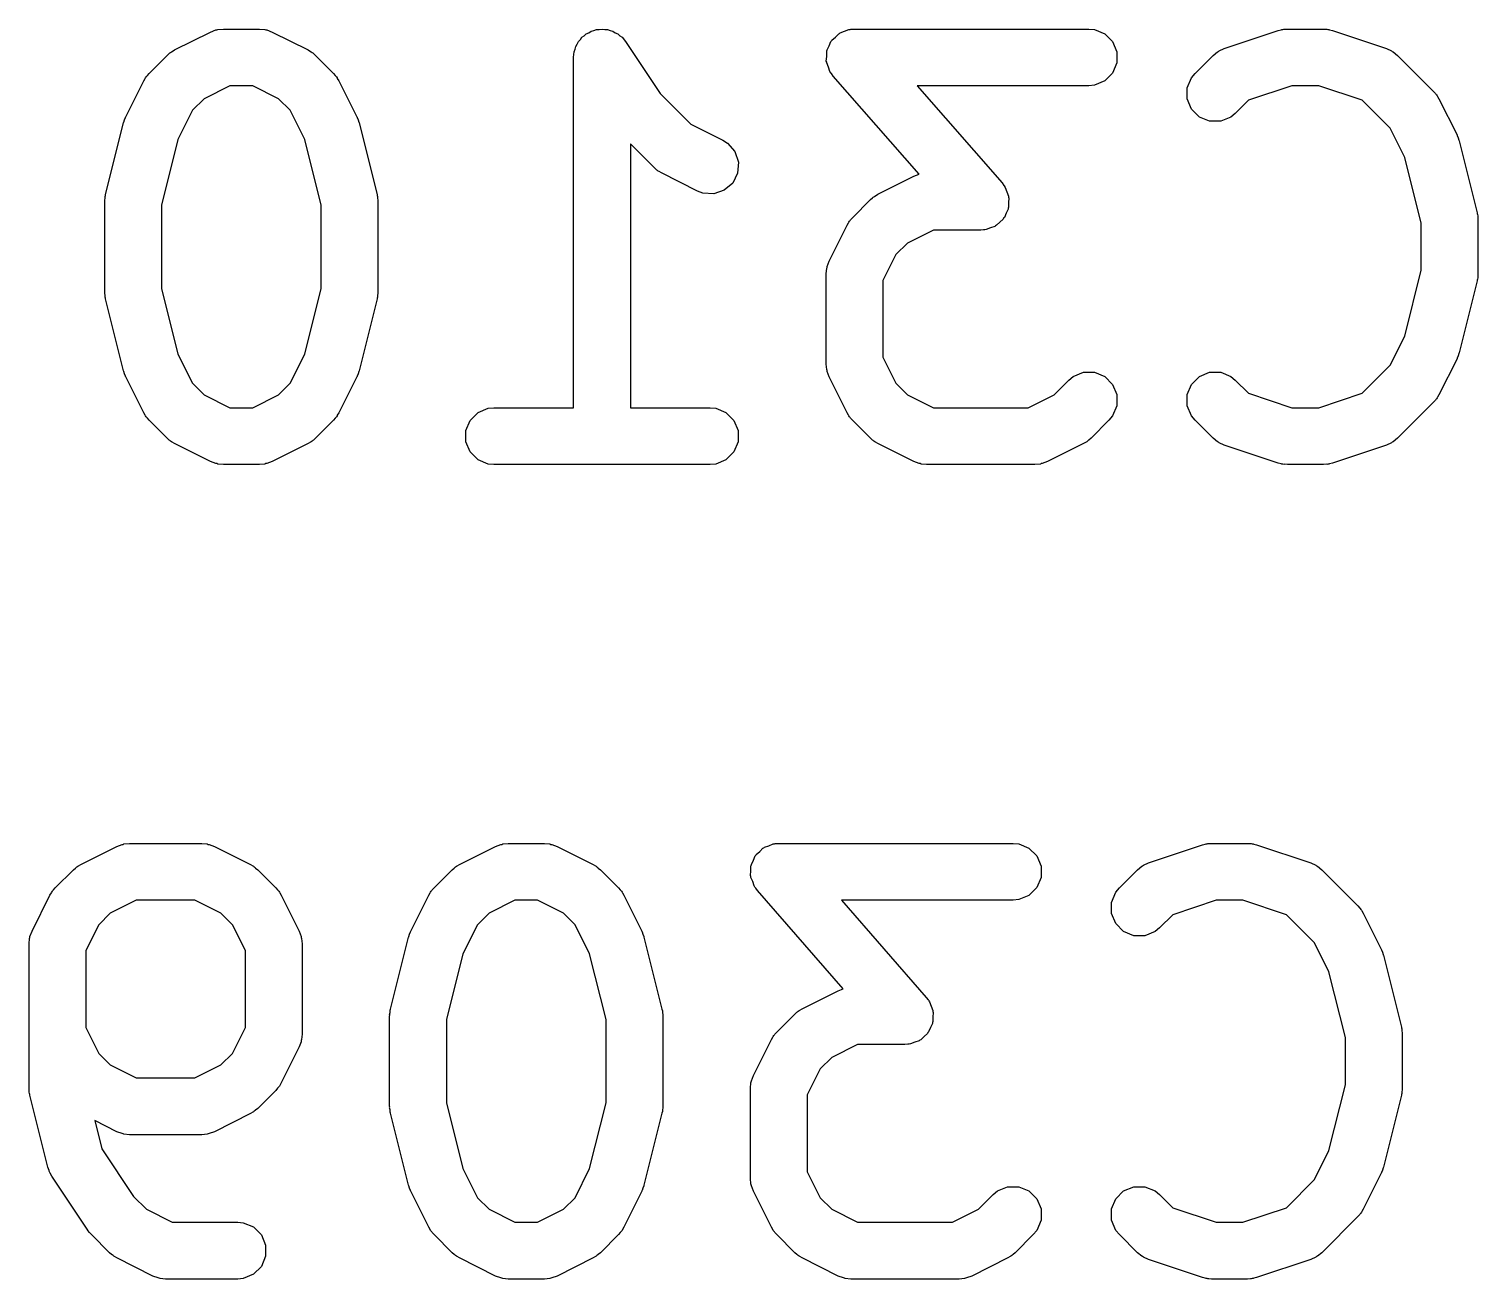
# Model space of a CAD drawing. Header units: inches. Extents: x 0.3 to 2.85, y 0.29 to 1.7.
# Drawn here: x 2.2038 to 2.3545, y 0.8091 to 0.939 of the extents above; entities that cross this region are included whole.
import ezdxf

# ---------------------------------------------------------------- set-up
doc = ezdxf.new("R2010")
doc.units = ezdxf.units.IN
doc.header["$MEASUREMENT"] = 0
doc.layers.add('BLACK', color=250, linetype='CONTINUOUS')

msp = doc.modelspace()

# ---------------------------------------------------------------- linework, layer by layer
at = {"layer": 'BLACK', "linetype": 'CONTINUOUS'}
for p, q in [((2.21895, 0.9368), (2.2227, 0.93867)), ((2.2227, 0.93867), (2.22324, 0.93888)), ((2.22324, 0.93888), (2.22334, 0.93889)), ((2.22334, 0.93889), (2.22344, 0.93893)), ((2.22344, 0.93893), (2.22402, 0.93898)), ((2.22402, 0.93898), (2.22777, 0.93898)), ((2.22777, 0.93898), (2.22834, 0.93893)), ((2.22834, 0.93893), (2.22844, 0.93889)), ((2.22844, 0.93889), (2.22855, 0.93888)), ((2.22855, 0.93888), (2.22909, 0.93867)), ((2.22909, 0.93867), (2.23284, 0.9368)), ((2.26154, 0.93828), (2.26175, 0.93849)), ((2.26175, 0.93849), (2.26202, 0.9386)), ((2.26202, 0.9386), (2.26226, 0.93876)), ((2.26226, 0.93876), (2.26254, 0.93882)), ((2.26254, 0.93882), (2.26281, 0.93893)), ((2.26281, 0.93893), (2.2631, 0.93893)), ((2.2631, 0.93893), (2.26339, 0.93898)), ((2.26339, 0.93898), (2.26367, 0.93893)), ((2.26367, 0.93893), (2.26396, 0.93893)), ((2.26396, 0.93893), (2.26423, 0.93881)), ((2.26423, 0.93881), (2.26452, 0.93876)), ((2.26452, 0.93876), (2.26476, 0.9386)), ((2.26476, 0.9386), (2.26503, 0.93849)), ((2.26503, 0.93849), (2.26523, 0.93828)), ((2.28765, 0.93815), (2.28799, 0.93849)), ((2.28799, 0.93849), (2.28808, 0.93852)), ((2.28808, 0.93852), (2.28816, 0.93859)), ((2.28816, 0.93859), (2.28861, 0.93874)), ((2.28861, 0.93874), (2.28906, 0.93893)), ((2.28906, 0.93893), (2.2892, 0.93894)), ((2.2892, 0.93894), (2.28925, 0.93896)), ((2.28925, 0.93896), (2.28933, 0.93895)), ((2.28933, 0.93895), (2.28963, 0.93898)), ((2.28963, 0.93898), (2.314, 0.93898)), ((2.314, 0.93898), (2.31458, 0.93893)), ((2.31458, 0.93893), (2.31564, 0.93849)), ((2.31564, 0.93849), (2.31646, 0.93767)), ((2.32807, 0.93696), (2.33369, 0.93883)), ((2.33369, 0.93883), (2.33398, 0.9389)), ((2.33398, 0.9389), (2.33405, 0.93893)), ((2.33405, 0.93893), (2.33416, 0.93894)), ((2.33416, 0.93894), (2.33426, 0.93896)), ((2.33426, 0.93896), (2.33434, 0.93895)), ((2.33434, 0.93895), (2.33463, 0.93898)), ((2.33463, 0.93898), (2.33838, 0.93898)), ((2.33838, 0.93898), (2.33867, 0.93895)), ((2.33867, 0.93895), (2.33875, 0.93896)), ((2.33875, 0.93896), (2.33885, 0.93894)), ((2.33885, 0.93894), (2.33895, 0.93893)), ((2.33895, 0.93893), (2.33902, 0.9389)), ((2.33902, 0.9389), (2.33931, 0.93883)), ((2.33931, 0.93883), (2.34493, 0.93696)), ((2.2606, 0.93688), (2.26066, 0.93716)), ((2.26066, 0.93716), (2.26082, 0.9374)), ((2.26082, 0.9374), (2.26093, 0.93767)), ((2.26093, 0.93767), (2.26114, 0.93788)), ((2.26114, 0.93788), (2.2613, 0.93812)), ((2.2613, 0.93812), (2.26154, 0.93828)), ((2.26523, 0.93828), (2.26548, 0.93812)), ((2.26548, 0.93812), (2.26584, 0.93767)), ((2.26584, 0.93767), (2.26584, 0.93767)), ((2.26584, 0.93767), (2.26584, 0.93767)), ((2.26584, 0.93767), (2.26584, 0.93767)), ((2.26584, 0.93767), (2.26943, 0.93229)), ((2.28678, 0.9368), (2.28699, 0.93723)), ((2.28699, 0.93723), (2.28718, 0.93767)), ((2.28718, 0.93767), (2.28725, 0.93774)), ((2.28725, 0.93774), (2.28729, 0.93783)), ((2.28729, 0.93783), (2.28765, 0.93815)), ((2.31646, 0.93767), (2.3169, 0.93661)), ((2.2163, 0.93437), (2.21818, 0.93624)), ((2.21818, 0.93624), (2.2184, 0.93643)), ((2.2184, 0.93643), (2.21846, 0.93649)), ((2.21846, 0.93649), (2.21854, 0.93654)), ((2.21854, 0.93654), (2.21863, 0.93661)), ((2.21863, 0.93661), (2.2187, 0.93664)), ((2.2187, 0.93664), (2.21895, 0.9368)), ((2.23284, 0.9368), (2.23308, 0.93664)), ((2.23308, 0.93664), (2.23316, 0.93661)), ((2.23316, 0.93661), (2.23324, 0.93654)), ((2.23324, 0.93654), (2.23333, 0.93649)), ((2.23333, 0.93649), (2.23338, 0.93643)), ((2.23338, 0.93643), (2.2336, 0.93624)), ((2.2336, 0.93624), (2.23548, 0.93437)), ((2.26043, 0.93604), (2.26049, 0.93661)), ((2.26043, 0.93603), (2.26043, 0.93604)), ((2.26043, 0.89961), (2.26043, 0.93603)), ((2.26043, 0.93603), (2.26043, 0.93603)), ((2.26043, 0.93603), (2.26043, 0.93603)), ((2.26049, 0.93661), (2.2606, 0.93688)), ((2.2867, 0.93565), (2.28674, 0.93613)), ((2.28674, 0.93555), (2.2867, 0.93565)), ((2.28674, 0.93661), (2.28677, 0.9367)), ((2.28674, 0.93613), (2.28674, 0.93661)), ((2.28674, 0.93545), (2.28674, 0.93555)), ((2.28677, 0.9367), (2.28678, 0.9368)), ((2.3169, 0.93661), (2.3169, 0.93545)), ((2.32504, 0.93437), (2.32691, 0.93624)), ((2.32691, 0.93624), (2.32736, 0.93661)), ((2.32736, 0.93661), (2.32746, 0.93665)), ((2.32746, 0.93665), (2.32754, 0.93672)), ((2.32754, 0.93672), (2.32807, 0.93696)), ((2.34493, 0.93696), (2.34546, 0.93672)), ((2.34546, 0.93672), (2.34554, 0.93665)), ((2.34554, 0.93665), (2.34564, 0.93661)), ((2.34564, 0.93661), (2.34609, 0.93624)), ((2.34609, 0.93624), (2.34984, 0.93249)), ((2.21594, 0.93392), (2.216, 0.934)), ((2.216, 0.934), (2.21606, 0.93409)), ((2.21606, 0.93409), (2.21612, 0.93414)), ((2.21612, 0.93414), (2.2163, 0.93437)), ((2.23548, 0.93437), (2.23566, 0.93414)), ((2.23566, 0.93414), (2.23572, 0.93409)), ((2.23572, 0.93409), (2.23578, 0.934)), ((2.23578, 0.934), (2.23584, 0.93392)), ((2.28692, 0.93501), (2.28674, 0.93545)), ((2.28707, 0.93456), (2.28692, 0.93501)), ((2.28716, 0.93444), (2.28707, 0.93456)), ((2.28718, 0.93439), (2.28716, 0.93444)), ((2.28723, 0.93434), (2.28718, 0.93439)), ((2.28741, 0.93409), (2.28723, 0.93434)), ((2.29634, 0.92388), (2.28741, 0.93409)), ((2.31646, 0.93439), (2.31564, 0.93358)), ((2.3169, 0.93545), (2.31646, 0.93439)), ((2.32467, 0.93392), (2.32504, 0.93437)), ((2.21388, 0.92985), (2.21575, 0.9336)), ((2.21575, 0.9336), (2.21591, 0.93385)), ((2.21591, 0.93385), (2.21594, 0.93392)), ((2.22471, 0.93308), (2.22202, 0.93173)), ((2.22707, 0.93308), (2.22471, 0.93308)), ((2.22977, 0.93173), (2.22707, 0.93308)), ((2.23584, 0.93392), (2.23587, 0.93385)), ((2.23587, 0.93385), (2.23603, 0.9336)), ((2.23603, 0.9336), (2.23791, 0.92985)), ((2.314, 0.93308), (2.29614, 0.93308)), ((2.29614, 0.93308), (2.30498, 0.92298)), ((2.31458, 0.93313), (2.314, 0.93308)), ((2.31564, 0.93358), (2.31458, 0.93313)), ((2.32423, 0.93286), (2.32467, 0.93392)), ((2.32423, 0.93171), (2.32423, 0.93286)), ((2.33511, 0.93308), (2.3306, 0.93158)), ((2.3379, 0.93308), (2.33511, 0.93308)), ((2.34241, 0.93158), (2.3379, 0.93308)), ((2.34984, 0.93249), (2.35002, 0.93227)), ((2.22202, 0.93173), (2.22082, 0.93053)), ((2.23096, 0.93053), (2.22977, 0.93173)), ((2.26943, 0.93229), (2.27263, 0.92908)), ((2.32467, 0.93064), (2.32423, 0.93171)), ((2.3306, 0.93158), (2.32922, 0.93019)), ((2.34532, 0.92866), (2.34241, 0.93158)), ((2.35002, 0.93227), (2.35008, 0.93222)), ((2.35008, 0.93222), (2.35014, 0.93213)), ((2.35014, 0.93213), (2.35021, 0.93205)), ((2.35021, 0.93205), (2.35024, 0.93197)), ((2.35024, 0.93197), (2.35039, 0.93173)), ((2.35039, 0.93173), (2.35227, 0.92798)), ((2.21367, 0.92931), (2.21376, 0.92955)), ((2.21376, 0.92955), (2.21385, 0.92979)), ((2.21385, 0.92979), (2.21386, 0.92981)), ((2.21386, 0.92981), (2.21388, 0.92985)), ((2.22082, 0.93053), (2.2193, 0.9275)), ((2.23248, 0.9275), (2.23096, 0.93053)), ((2.23791, 0.92985), (2.23792, 0.92981)), ((2.23792, 0.92981), (2.23793, 0.92979)), ((2.23793, 0.92979), (2.23802, 0.92955)), ((2.23802, 0.92955), (2.23811, 0.92931)), ((2.32549, 0.92983), (2.32467, 0.93064)), ((2.32655, 0.92939), (2.32549, 0.92983)), ((2.32877, 0.92983), (2.3277, 0.92939)), ((2.32922, 0.93019), (2.32877, 0.92983)), ((2.21178, 0.92175), (2.21365, 0.92925)), ((2.21365, 0.92925), (2.21367, 0.92929)), ((2.21367, 0.92929), (2.21367, 0.92931)), ((2.23811, 0.92931), (2.23811, 0.92929)), ((2.23811, 0.92929), (2.23813, 0.92925)), ((2.23813, 0.92925), (2.24, 0.92175)), ((2.27263, 0.92908), (2.27595, 0.92742)), ((2.3277, 0.92939), (2.32655, 0.92939)), ((2.34684, 0.92563), (2.34532, 0.92866)), ((2.35227, 0.92798), (2.35228, 0.92794)), ((2.35228, 0.92794), (2.35229, 0.92792)), ((2.2193, 0.9275), (2.21759, 0.92067)), ((2.23419, 0.92067), (2.23248, 0.9275)), ((2.2688, 0.92457), (2.26634, 0.92703)), ((2.26634, 0.92703), (2.26634, 0.89961)), ((2.27595, 0.92742), (2.27644, 0.92711)), ((2.27644, 0.92711), (2.2772, 0.92624)), ((2.35229, 0.92792), (2.35238, 0.92768)), ((2.35238, 0.92768), (2.35247, 0.92744)), ((2.35247, 0.92744), (2.35247, 0.92742)), ((2.35247, 0.92742), (2.35249, 0.92737)), ((2.35249, 0.92737), (2.35436, 0.91987)), ((2.2772, 0.92624), (2.27756, 0.92515)), ((2.27756, 0.92515), (2.27748, 0.924)), ((2.34855, 0.91879), (2.34684, 0.92563)), ((2.26902, 0.92438), (2.2688, 0.92457)), ((2.26907, 0.92432), (2.26902, 0.92438)), ((2.26916, 0.92427), (2.26907, 0.92432)), ((2.26924, 0.9242), (2.26916, 0.92427)), ((2.26932, 0.92417), (2.26924, 0.9242)), ((2.26956, 0.92402), (2.26932, 0.92417)), ((2.27331, 0.92214), (2.26956, 0.92402)), ((2.27748, 0.924), (2.27697, 0.92297)), ((2.29206, 0.9218), (2.29581, 0.92367)), ((2.29581, 0.92367), (2.29634, 0.92388)), ((2.27385, 0.92193), (2.27331, 0.92214)), ((2.275, 0.92185), (2.27385, 0.92193)), ((2.2761, 0.92222), (2.275, 0.92185)), ((2.27697, 0.92297), (2.2761, 0.92222)), ((2.30498, 0.92298), (2.30516, 0.92273)), ((2.30516, 0.92273), (2.30521, 0.92267)), ((2.30521, 0.92267), (2.30523, 0.92262)), ((2.30523, 0.92262), (2.30531, 0.92251)), ((2.30531, 0.92251), (2.30547, 0.92205)), ((2.30547, 0.92205), (2.30565, 0.92161)), ((2.21169, 0.92118), (2.21172, 0.92139)), ((2.2117, 0.92113), (2.21169, 0.92118)), ((2.21169, 0.92103), (2.2117, 0.92113)), ((2.21169, 0.91166), (2.21169, 0.92103)), ((2.21172, 0.92139), (2.21175, 0.92161)), ((2.21175, 0.92161), (2.21176, 0.92165)), ((2.21176, 0.92165), (2.21178, 0.92175)), ((2.21759, 0.92067), (2.21759, 0.91202)), ((2.23419, 0.91202), (2.23419, 0.92067)), ((2.24, 0.92175), (2.24002, 0.92165)), ((2.24002, 0.92165), (2.24004, 0.92161)), ((2.24004, 0.92161), (2.24006, 0.92139)), ((2.24006, 0.92139), (2.24009, 0.92118)), ((2.24009, 0.92118), (2.24008, 0.92113)), ((2.24008, 0.92113), (2.24009, 0.92103)), ((2.24009, 0.92103), (2.24009, 0.91166)), ((2.28942, 0.91937), (2.29129, 0.92125)), ((2.29129, 0.92125), (2.29152, 0.92143)), ((2.29152, 0.92143), (2.29157, 0.92149)), ((2.29157, 0.92149), (2.29166, 0.92155)), ((2.29166, 0.92155), (2.29174, 0.92161)), ((2.29174, 0.92161), (2.29181, 0.92164)), ((2.29181, 0.92164), (2.29206, 0.9218)), ((2.30565, 0.92046), (2.30561, 0.92036)), ((2.30565, 0.92161), (2.30565, 0.92151)), ((2.30565, 0.92151), (2.30568, 0.92141)), ((2.30568, 0.92141), (2.30565, 0.92094)), ((2.30565, 0.92094), (2.30565, 0.92046)), ((2.28902, 0.91885), (2.28905, 0.91892)), ((2.28905, 0.91892), (2.28912, 0.919)), ((2.28912, 0.919), (2.28917, 0.91909)), ((2.28917, 0.91909), (2.28923, 0.91914)), ((2.28923, 0.91914), (2.28942, 0.91937)), ((2.30474, 0.91892), (2.3044, 0.91858)), ((2.3051, 0.91923), (2.30474, 0.91892)), ((2.30514, 0.91932), (2.3051, 0.91923)), ((2.30521, 0.91939), (2.30514, 0.91932)), ((2.30539, 0.91984), (2.30521, 0.91939)), ((2.30561, 0.92027), (2.30539, 0.91984)), ((2.30561, 0.92036), (2.30561, 0.92027)), ((2.35436, 0.91987), (2.35438, 0.91977)), ((2.35438, 0.91977), (2.3544, 0.91973)), ((2.3544, 0.91973), (2.35442, 0.91952)), ((2.35442, 0.91952), (2.35445, 0.9193)), ((2.35445, 0.9193), (2.35444, 0.91926)), ((2.35444, 0.91926), (2.35445, 0.91916)), ((2.35445, 0.91916), (2.35445, 0.91353)), ((2.28699, 0.91485), (2.28887, 0.9186)), ((2.28887, 0.9186), (2.28902, 0.91885)), ((2.29783, 0.91808), (2.29513, 0.91673)), ((2.30276, 0.91808), (2.29783, 0.91808)), ((2.30306, 0.91811), (2.30276, 0.91808)), ((2.30314, 0.9181), (2.30306, 0.91811)), ((2.30319, 0.91812), (2.30314, 0.9181)), ((2.30333, 0.91814), (2.30319, 0.91812)), ((2.30378, 0.91832), (2.30333, 0.91814)), ((2.30423, 0.91847), (2.30378, 0.91832)), ((2.3043, 0.91854), (2.30423, 0.91847)), ((2.3044, 0.91858), (2.3043, 0.91854)), ((2.34855, 0.9139), (2.34855, 0.91879)), ((2.29513, 0.91673), (2.29393, 0.91553)), ((2.28678, 0.91431), (2.28699, 0.91485)), ((2.29393, 0.91553), (2.29259, 0.91284)), ((2.28668, 0.91353), (2.28674, 0.91411)), ((2.28668, 0.90416), (2.28668, 0.91353)), ((2.28674, 0.91411), (2.28678, 0.91421)), ((2.28678, 0.91421), (2.28678, 0.91431)), ((2.34684, 0.90707), (2.34855, 0.9139)), ((2.35438, 0.91292), (2.35436, 0.91282)), ((2.3544, 0.91296), (2.35438, 0.91292)), ((2.35442, 0.91317), (2.3544, 0.91296)), ((2.35445, 0.91339), (2.35442, 0.91317)), ((2.35445, 0.91353), (2.35444, 0.91343)), ((2.35444, 0.91343), (2.35445, 0.91339)), ((2.2117, 0.91156), (2.21169, 0.91166)), ((2.21169, 0.91152), (2.2117, 0.91156)), ((2.21172, 0.9113), (2.21169, 0.91152)), ((2.21759, 0.91202), (2.2193, 0.90519)), ((2.23248, 0.90519), (2.23419, 0.91202)), ((2.24009, 0.91152), (2.24006, 0.9113)), ((2.24009, 0.91166), (2.24008, 0.91156)), ((2.24008, 0.91156), (2.24009, 0.91152)), ((2.29259, 0.91284), (2.29259, 0.90486)), ((2.35436, 0.91282), (2.35249, 0.90532)), ((2.21175, 0.91108), (2.21172, 0.9113)), ((2.21176, 0.91104), (2.21175, 0.91108)), ((2.21178, 0.91094), (2.21176, 0.91104)), ((2.21365, 0.90344), (2.21178, 0.91094)), ((2.24, 0.91094), (2.23813, 0.90344)), ((2.24002, 0.91104), (2.24, 0.91094)), ((2.24004, 0.91108), (2.24002, 0.91104)), ((2.24006, 0.9113), (2.24004, 0.91108)), ((2.34532, 0.90403), (2.34684, 0.90707)), ((2.2193, 0.90519), (2.22082, 0.90216)), ((2.23096, 0.90216), (2.23248, 0.90519)), ((2.28674, 0.90358), (2.28668, 0.90416)), ((2.29259, 0.90486), (2.29393, 0.90216)), ((2.34241, 0.90112), (2.34532, 0.90403)), ((2.35227, 0.90471), (2.35039, 0.90096)), ((2.35228, 0.90476), (2.35227, 0.90471)), ((2.35229, 0.90477), (2.35228, 0.90476)), ((2.35238, 0.90501), (2.35229, 0.90477)), ((2.35247, 0.90525), (2.35238, 0.90501)), ((2.35249, 0.90532), (2.35247, 0.90528)), ((2.35247, 0.90528), (2.35247, 0.90525)), ((2.21367, 0.9034), (2.21365, 0.90344)), ((2.21367, 0.90338), (2.21367, 0.9034)), ((2.21376, 0.90314), (2.21367, 0.90338)), ((2.21385, 0.9029), (2.21376, 0.90314)), ((2.21386, 0.90288), (2.21385, 0.9029)), ((2.21388, 0.90284), (2.21386, 0.90288)), ((2.21575, 0.89909), (2.21388, 0.90284)), ((2.23791, 0.90284), (2.23603, 0.89909)), ((2.23792, 0.90288), (2.23791, 0.90284)), ((2.23793, 0.9029), (2.23792, 0.90288)), ((2.23802, 0.90314), (2.23793, 0.9029)), ((2.23811, 0.90338), (2.23802, 0.90314)), ((2.23813, 0.90344), (2.23811, 0.9034)), ((2.23811, 0.9034), (2.23811, 0.90338)), ((2.28678, 0.90349), (2.28674, 0.90358)), ((2.28678, 0.90338), (2.28678, 0.90349)), ((2.28699, 0.90284), (2.28678, 0.90338)), ((2.28887, 0.89909), (2.28699, 0.90284)), ((2.31038, 0.90096), (2.31192, 0.9025)), ((2.31192, 0.9025), (2.31236, 0.90287)), ((2.31236, 0.90287), (2.31343, 0.90331)), ((2.31343, 0.90331), (2.31458, 0.90331)), ((2.31458, 0.90331), (2.31564, 0.90287)), ((2.31564, 0.90287), (2.31646, 0.90205)), ((2.32467, 0.90205), (2.32549, 0.90287)), ((2.32549, 0.90287), (2.32655, 0.90331)), ((2.32655, 0.90331), (2.3277, 0.90331)), ((2.3277, 0.90331), (2.32877, 0.90287)), ((2.32877, 0.90287), (2.32922, 0.9025)), ((2.32922, 0.9025), (2.3306, 0.90112)), ((2.22082, 0.90216), (2.22202, 0.90096)), ((2.22202, 0.90096), (2.22471, 0.89961)), ((2.22707, 0.89961), (2.22977, 0.90096)), ((2.22977, 0.90096), (2.23096, 0.90216)), ((2.29393, 0.90216), (2.29513, 0.90096)), ((2.29513, 0.90096), (2.29783, 0.89961)), ((2.30768, 0.89961), (2.31038, 0.90096)), ((2.31646, 0.90205), (2.3169, 0.90099)), ((2.3169, 0.90099), (2.3169, 0.89983)), ((2.32423, 0.90099), (2.32467, 0.90205)), ((2.32423, 0.89983), (2.32423, 0.90099)), ((2.3306, 0.90112), (2.33511, 0.89961)), ((2.3379, 0.89961), (2.34241, 0.90112)), ((2.35039, 0.90096), (2.35024, 0.90072)), ((2.22471, 0.89961), (2.22707, 0.89961)), ((2.2505, 0.89912), (2.25156, 0.89956)), ((2.25156, 0.89956), (2.25214, 0.89961)), ((2.25214, 0.89961), (2.26043, 0.89961)), ((2.26634, 0.89961), (2.27463, 0.89961)), ((2.27463, 0.89961), (2.27521, 0.89956)), ((2.27521, 0.89956), (2.27627, 0.89912)), ((2.29783, 0.89961), (2.30768, 0.89961)), ((2.3169, 0.89983), (2.31646, 0.89877)), ((2.32467, 0.89877), (2.32423, 0.89983)), ((2.33511, 0.89961), (2.3379, 0.89961)), ((2.34984, 0.9002), (2.34609, 0.89645)), ((2.35002, 0.90042), (2.34984, 0.9002)), ((2.35008, 0.90047), (2.35002, 0.90042)), ((2.35014, 0.90056), (2.35008, 0.90047)), ((2.35021, 0.90064), (2.35014, 0.90056)), ((2.35024, 0.90072), (2.35021, 0.90064)), ((2.21591, 0.89884), (2.21575, 0.89909)), ((2.21594, 0.89877), (2.21591, 0.89884)), ((2.216, 0.89869), (2.21594, 0.89877)), ((2.21606, 0.8986), (2.216, 0.89869)), ((2.21612, 0.89855), (2.21606, 0.8986)), ((2.2163, 0.89832), (2.21612, 0.89855)), ((2.21818, 0.89645), (2.2163, 0.89832)), ((2.23548, 0.89832), (2.2336, 0.89645)), ((2.23566, 0.89855), (2.23548, 0.89832)), ((2.23572, 0.8986), (2.23566, 0.89855)), ((2.23578, 0.89869), (2.23572, 0.8986)), ((2.23584, 0.89877), (2.23578, 0.89869)), ((2.23587, 0.89884), (2.23584, 0.89877)), ((2.23603, 0.89909), (2.23587, 0.89884)), ((2.24924, 0.89724), (2.24968, 0.8983)), ((2.24968, 0.8983), (2.2505, 0.89912)), ((2.27627, 0.89912), (2.27709, 0.8983)), ((2.27709, 0.8983), (2.27753, 0.89724)), ((2.28902, 0.89884), (2.28887, 0.89909)), ((2.28905, 0.89877), (2.28902, 0.89884)), ((2.28912, 0.89869), (2.28905, 0.89877)), ((2.28917, 0.8986), (2.28912, 0.89869)), ((2.28923, 0.89855), (2.28917, 0.8986)), ((2.28942, 0.89832), (2.28923, 0.89855)), ((2.29129, 0.89645), (2.28942, 0.89832)), ((2.31609, 0.89832), (2.31422, 0.89645)), ((2.31646, 0.89877), (2.31609, 0.89832)), ((2.32504, 0.89832), (2.32467, 0.89877)), ((2.32691, 0.89645), (2.32504, 0.89832)), ((2.2184, 0.89626), (2.21818, 0.89645)), ((2.2336, 0.89645), (2.23338, 0.89626)), ((2.24924, 0.89608), (2.24924, 0.89724)), ((2.27753, 0.89724), (2.27753, 0.89608)), ((2.29152, 0.89626), (2.29129, 0.89645)), ((2.31422, 0.89645), (2.31399, 0.89626)), ((2.32736, 0.89608), (2.32691, 0.89645)), ((2.34609, 0.89645), (2.34564, 0.89608)), ((2.21846, 0.8962), (2.2184, 0.89626)), ((2.21854, 0.89615), (2.21846, 0.8962)), ((2.21863, 0.89608), (2.21854, 0.89615)), ((2.2187, 0.89605), (2.21863, 0.89608)), ((2.21895, 0.89589), (2.2187, 0.89605)), ((2.2227, 0.89402), (2.21895, 0.89589)), ((2.23284, 0.89589), (2.22909, 0.89402)), ((2.23308, 0.89605), (2.23284, 0.89589)), ((2.23316, 0.89608), (2.23308, 0.89605)), ((2.23324, 0.89615), (2.23316, 0.89608)), ((2.23333, 0.8962), (2.23324, 0.89615)), ((2.23338, 0.89626), (2.23333, 0.8962)), ((2.24968, 0.89502), (2.24924, 0.89608)), ((2.2505, 0.89421), (2.24968, 0.89502)), ((2.27709, 0.89502), (2.27627, 0.89421)), ((2.27753, 0.89608), (2.27709, 0.89502)), ((2.29157, 0.8962), (2.29152, 0.89626)), ((2.29166, 0.89615), (2.29157, 0.8962)), ((2.29174, 0.89608), (2.29166, 0.89615)), ((2.29181, 0.89605), (2.29174, 0.89608)), ((2.29206, 0.89589), (2.29181, 0.89605)), ((2.29581, 0.89402), (2.29206, 0.89589)), ((2.31345, 0.89589), (2.3097, 0.89402)), ((2.3137, 0.89605), (2.31345, 0.89589)), ((2.31377, 0.89608), (2.3137, 0.89605)), ((2.31385, 0.89615), (2.31377, 0.89608)), ((2.31394, 0.8962), (2.31385, 0.89615)), ((2.31399, 0.89626), (2.31394, 0.8962)), ((2.32746, 0.89604), (2.32736, 0.89608)), ((2.32754, 0.89597), (2.32746, 0.89604)), ((2.32807, 0.89573), (2.32754, 0.89597)), ((2.33369, 0.89386), (2.32807, 0.89573)), ((2.34493, 0.89573), (2.33931, 0.89386)), ((2.34546, 0.89597), (2.34493, 0.89573)), ((2.34554, 0.89604), (2.34546, 0.89597)), ((2.34564, 0.89608), (2.34554, 0.89604)), ((2.22324, 0.89381), (2.2227, 0.89402)), ((2.22334, 0.89381), (2.22324, 0.89381)), ((2.22344, 0.89376), (2.22334, 0.89381)), ((2.22402, 0.89371), (2.22344, 0.89376)), ((2.22777, 0.89371), (2.22402, 0.89371)), ((2.22834, 0.89376), (2.22777, 0.89371)), ((2.22844, 0.89381), (2.22834, 0.89376)), ((2.22855, 0.89381), (2.22844, 0.89381)), ((2.22909, 0.89402), (2.22855, 0.89381)), ((2.25156, 0.89376), (2.2505, 0.89421)), ((2.25214, 0.89371), (2.25156, 0.89376)), ((2.27463, 0.89371), (2.25214, 0.89371)), ((2.27521, 0.89376), (2.27463, 0.89371)), ((2.27627, 0.89421), (2.27521, 0.89376)), ((2.29635, 0.89381), (2.29581, 0.89402)), ((2.29646, 0.89381), (2.29635, 0.89381)), ((2.29656, 0.89376), (2.29646, 0.89381)), ((2.29713, 0.89371), (2.29656, 0.89376)), ((2.30838, 0.89371), (2.29713, 0.89371)), ((2.30896, 0.89376), (2.30838, 0.89371)), ((2.30905, 0.89381), (2.30896, 0.89376)), ((2.30916, 0.89381), (2.30905, 0.89381)), ((2.3097, 0.89402), (2.30916, 0.89381)), ((2.33398, 0.89379), (2.33369, 0.89386)), ((2.33405, 0.89376), (2.33398, 0.89379)), ((2.33416, 0.89375), (2.33405, 0.89376)), ((2.33426, 0.89373), (2.33416, 0.89375)), ((2.33434, 0.89374), (2.33426, 0.89373)), ((2.33463, 0.89371), (2.33434, 0.89374)), ((2.33838, 0.89371), (2.33463, 0.89371)), ((2.33867, 0.89374), (2.33838, 0.89371)), ((2.33875, 0.89373), (2.33867, 0.89374)), ((2.33885, 0.89375), (2.33875, 0.89373)), ((2.33895, 0.89376), (2.33885, 0.89375)), ((2.33902, 0.89379), (2.33895, 0.89376)), ((2.33931, 0.89386), (2.33902, 0.89379)), ((2.21295, 0.85403), (2.21349, 0.85423)), ((2.21349, 0.85423), (2.21359, 0.85424)), ((2.21359, 0.85424), (2.21369, 0.85428)), ((2.21369, 0.85428), (2.21427, 0.85434)), ((2.21427, 0.85434), (2.22177, 0.85434)), ((2.22177, 0.85434), (2.22234, 0.85428)), ((2.22234, 0.85428), (2.22244, 0.85424)), ((2.22244, 0.85424), (2.22255, 0.85423)), ((2.22255, 0.85423), (2.22309, 0.85403)), ((2.25232, 0.85403), (2.25286, 0.85423)), ((2.25286, 0.85423), (2.25296, 0.85424)), ((2.25296, 0.85424), (2.25306, 0.85428)), ((2.25306, 0.85428), (2.25364, 0.85434)), ((2.25364, 0.85434), (2.25739, 0.85434)), ((2.25739, 0.85434), (2.25796, 0.85428)), ((2.25796, 0.85428), (2.25806, 0.85424)), ((2.25806, 0.85424), (2.25817, 0.85423)), ((2.25817, 0.85423), (2.25871, 0.85403)), ((2.28074, 0.8541), (2.28118, 0.85428)), ((2.28118, 0.85428), (2.28132, 0.85429)), ((2.28132, 0.85429), (2.28138, 0.85431)), ((2.28138, 0.85431), (2.28145, 0.85431)), ((2.28145, 0.85431), (2.28176, 0.85434)), ((2.28176, 0.85434), (2.30613, 0.85434)), ((2.30613, 0.85434), (2.30671, 0.85428)), ((2.30671, 0.85428), (2.30777, 0.85384)), ((2.32019, 0.85231), (2.32582, 0.85419)), ((2.32582, 0.85419), (2.3261, 0.85425)), ((2.3261, 0.85425), (2.32618, 0.85428)), ((2.32618, 0.85428), (2.32628, 0.85429)), ((2.32628, 0.85429), (2.32638, 0.85431)), ((2.32638, 0.85431), (2.32646, 0.85431)), ((2.32646, 0.85431), (2.32675, 0.85434)), ((2.32675, 0.85434), (2.3305, 0.85434)), ((2.3305, 0.85434), (2.33079, 0.85431)), ((2.33079, 0.85431), (2.33087, 0.85431)), ((2.33087, 0.85431), (2.33097, 0.85429)), ((2.33097, 0.85429), (2.33108, 0.85428)), ((2.33108, 0.85428), (2.33115, 0.85425)), ((2.33115, 0.85425), (2.33144, 0.85419)), ((2.33144, 0.85419), (2.33706, 0.85231)), ((2.2092, 0.85215), (2.21295, 0.85403)), ((2.22309, 0.85403), (2.22684, 0.85215)), ((2.24857, 0.85215), (2.25232, 0.85403)), ((2.25871, 0.85403), (2.26246, 0.85215)), ((2.27912, 0.85258), (2.2793, 0.85303)), ((2.2793, 0.85303), (2.27937, 0.8531)), ((2.27937, 0.8531), (2.27942, 0.85319)), ((2.27942, 0.85319), (2.27978, 0.8535)), ((2.27978, 0.8535), (2.28012, 0.85384)), ((2.28012, 0.85384), (2.28021, 0.85388)), ((2.28021, 0.85388), (2.28029, 0.85394)), ((2.28029, 0.85394), (2.28074, 0.8541)), ((2.30777, 0.85384), (2.30859, 0.85303)), ((2.30859, 0.85303), (2.30903, 0.85196)), ((2.20655, 0.84972), (2.20843, 0.8516)), ((2.20843, 0.8516), (2.20866, 0.85178)), ((2.20866, 0.85178), (2.20871, 0.85184)), ((2.20871, 0.85184), (2.2088, 0.8519)), ((2.2088, 0.8519), (2.20888, 0.85197)), ((2.20888, 0.85197), (2.20895, 0.852)), ((2.20895, 0.852), (2.2092, 0.85215)), ((2.22684, 0.85215), (2.22708, 0.852)), ((2.22708, 0.852), (2.22716, 0.85197)), ((2.22716, 0.85197), (2.22724, 0.8519)), ((2.22724, 0.8519), (2.22733, 0.85184)), ((2.22733, 0.85184), (2.22738, 0.85178)), ((2.22738, 0.85178), (2.2276, 0.8516)), ((2.2276, 0.8516), (2.22948, 0.84972)), ((2.24592, 0.84972), (2.2478, 0.8516)), ((2.2478, 0.8516), (2.24803, 0.85178)), ((2.24803, 0.85178), (2.24808, 0.85184)), ((2.24808, 0.85184), (2.24817, 0.8519)), ((2.24817, 0.8519), (2.24825, 0.85197)), ((2.24825, 0.85197), (2.24832, 0.852)), ((2.24832, 0.852), (2.24857, 0.85215)), ((2.26246, 0.85215), (2.2627, 0.852)), ((2.2627, 0.852), (2.26278, 0.85197)), ((2.26278, 0.85197), (2.26286, 0.8519)), ((2.26286, 0.8519), (2.26295, 0.85184)), ((2.26295, 0.85184), (2.263, 0.85178)), ((2.263, 0.85178), (2.26322, 0.8516)), ((2.26322, 0.8516), (2.2651, 0.84972)), ((2.27883, 0.851), (2.27886, 0.85148)), ((2.27886, 0.85196), (2.2789, 0.85205)), ((2.27886, 0.85148), (2.27886, 0.85196)), ((2.2789, 0.85205), (2.27891, 0.85215)), ((2.27891, 0.85215), (2.27912, 0.85258)), ((2.30903, 0.85196), (2.30903, 0.85081)), ((2.31717, 0.84972), (2.31904, 0.8516)), ((2.31904, 0.8516), (2.31949, 0.85197)), ((2.31949, 0.85197), (2.31959, 0.85201)), ((2.31959, 0.85201), (2.31967, 0.85208)), ((2.31967, 0.85208), (2.32019, 0.85231)), ((2.33706, 0.85231), (2.33759, 0.85208)), ((2.33759, 0.85208), (2.33767, 0.85201)), ((2.33767, 0.85201), (2.33777, 0.85197)), ((2.33777, 0.85197), (2.33821, 0.8516)), ((2.33821, 0.8516), (2.34196, 0.84785)), ((2.20637, 0.8495), (2.20655, 0.84972)), ((2.22948, 0.84972), (2.22966, 0.8495)), ((2.24574, 0.8495), (2.24592, 0.84972)), ((2.2651, 0.84972), (2.26528, 0.8495)), ((2.27886, 0.85091), (2.27883, 0.851)), ((2.27886, 0.85081), (2.27886, 0.85091)), ((2.27905, 0.85037), (2.27886, 0.85081)), ((2.2792, 0.84991), (2.27905, 0.85037)), ((2.27928, 0.8498), (2.2792, 0.84991)), ((2.2793, 0.84974), (2.27928, 0.8498)), ((2.27936, 0.84969), (2.2793, 0.84974)), ((2.27954, 0.84944), (2.27936, 0.84969)), ((2.30859, 0.84974), (2.30777, 0.84893)), ((2.30903, 0.85081), (2.30859, 0.84974)), ((2.3168, 0.84928), (2.31717, 0.84972)), ((2.20413, 0.84521), (2.206, 0.84896)), ((2.206, 0.84896), (2.20616, 0.8492)), ((2.20616, 0.8492), (2.20619, 0.84928)), ((2.20619, 0.84928), (2.20625, 0.84936)), ((2.20625, 0.84936), (2.20631, 0.84945)), ((2.20631, 0.84945), (2.20637, 0.8495)), ((2.21496, 0.84843), (2.21227, 0.84708)), ((2.22107, 0.84843), (2.21496, 0.84843)), ((2.22377, 0.84708), (2.22107, 0.84843)), ((2.22966, 0.8495), (2.22972, 0.84945)), ((2.22972, 0.84945), (2.22978, 0.84936)), ((2.22978, 0.84936), (2.22985, 0.84928)), ((2.22985, 0.84928), (2.22988, 0.8492)), ((2.22988, 0.8492), (2.23003, 0.84896)), ((2.23003, 0.84896), (2.23191, 0.84521)), ((2.2435, 0.84521), (2.24537, 0.84896)), ((2.24537, 0.84896), (2.24553, 0.8492)), ((2.24553, 0.8492), (2.24556, 0.84928)), ((2.24556, 0.84928), (2.24562, 0.84936)), ((2.24562, 0.84936), (2.24568, 0.84945)), ((2.24568, 0.84945), (2.24574, 0.8495)), ((2.25433, 0.84843), (2.25164, 0.84708)), ((2.25669, 0.84843), (2.25433, 0.84843)), ((2.25939, 0.84708), (2.25669, 0.84843)), ((2.26528, 0.8495), (2.26534, 0.84945)), ((2.26534, 0.84945), (2.2654, 0.84936)), ((2.2654, 0.84936), (2.26547, 0.84928)), ((2.26547, 0.84928), (2.2655, 0.8492)), ((2.2655, 0.8492), (2.26565, 0.84896)), ((2.26565, 0.84896), (2.26753, 0.84521)), ((2.28847, 0.83923), (2.27954, 0.84944)), ((2.30613, 0.84843), (2.28827, 0.84843)), ((2.28827, 0.84843), (2.2971, 0.83833)), ((2.30671, 0.84849), (2.30613, 0.84843)), ((2.30777, 0.84893), (2.30671, 0.84849)), ((2.31636, 0.84821), (2.3168, 0.84928)), ((2.31636, 0.84706), (2.31636, 0.84821)), ((2.32723, 0.84843), (2.32272, 0.84693)), ((2.33002, 0.84843), (2.32723, 0.84843)), ((2.33453, 0.84693), (2.33002, 0.84843)), ((2.21227, 0.84708), (2.21107, 0.84589)), ((2.22496, 0.84589), (2.22377, 0.84708)), ((2.25164, 0.84708), (2.25044, 0.84589)), ((2.26058, 0.84589), (2.25939, 0.84708)), ((2.3168, 0.846), (2.31636, 0.84706)), ((2.32272, 0.84693), (2.32134, 0.84555)), ((2.33745, 0.84401), (2.33453, 0.84693)), ((2.34196, 0.84785), (2.34215, 0.84762)), ((2.34215, 0.84762), (2.34221, 0.84757)), ((2.34221, 0.84757), (2.34226, 0.84748)), ((2.34226, 0.84748), (2.34233, 0.8474)), ((2.34233, 0.8474), (2.34236, 0.84733)), ((2.34236, 0.84733), (2.34252, 0.84708)), ((2.34252, 0.84708), (2.34439, 0.84333)), ((2.20392, 0.84467), (2.20413, 0.84521)), ((2.21107, 0.84589), (2.20972, 0.84319)), ((2.22631, 0.84319), (2.22496, 0.84589)), ((2.23191, 0.84521), (2.23211, 0.84467)), ((2.24338, 0.84491), (2.24347, 0.84515)), ((2.24347, 0.84515), (2.24348, 0.84516)), ((2.24348, 0.84516), (2.2435, 0.84521)), ((2.25044, 0.84589), (2.24892, 0.84286)), ((2.2621, 0.84286), (2.26058, 0.84589)), ((2.26753, 0.84521), (2.26754, 0.84516)), ((2.26754, 0.84516), (2.26756, 0.84515)), ((2.26756, 0.84515), (2.26764, 0.84491)), ((2.31761, 0.84518), (2.3168, 0.846)), ((2.31868, 0.84474), (2.31761, 0.84518)), ((2.32089, 0.84518), (2.31983, 0.84474)), ((2.32134, 0.84555), (2.32089, 0.84518)), ((2.20382, 0.84389), (2.20387, 0.84446)), ((2.20382, 0.82889), (2.20382, 0.84389)), ((2.20387, 0.84446), (2.20391, 0.84456)), ((2.20391, 0.84456), (2.20392, 0.84467)), ((2.23211, 0.84467), (2.23212, 0.84456)), ((2.23212, 0.84456), (2.23216, 0.84446)), ((2.23216, 0.84446), (2.23222, 0.84389)), ((2.23222, 0.84389), (2.23222, 0.83451)), ((2.2414, 0.8371), (2.24327, 0.8446)), ((2.24327, 0.8446), (2.24329, 0.84464)), ((2.24329, 0.84467), (2.24338, 0.84491)), ((2.24329, 0.84464), (2.24329, 0.84467)), ((2.26764, 0.84491), (2.26773, 0.84467)), ((2.26773, 0.84467), (2.26774, 0.84464)), ((2.26774, 0.84464), (2.26775, 0.8446)), ((2.26775, 0.8446), (2.26962, 0.8371)), ((2.31983, 0.84474), (2.31868, 0.84474)), ((2.33896, 0.84098), (2.33745, 0.84401)), ((2.20972, 0.84319), (2.20972, 0.83521)), ((2.22631, 0.83521), (2.22631, 0.84319)), ((2.24892, 0.84286), (2.24722, 0.83602)), ((2.26381, 0.83602), (2.2621, 0.84286)), ((2.34439, 0.84333), (2.34441, 0.84329)), ((2.34441, 0.84329), (2.34442, 0.84327)), ((2.34442, 0.84327), (2.34451, 0.84303)), ((2.34451, 0.84303), (2.3446, 0.84279)), ((2.3446, 0.84279), (2.3446, 0.84277)), ((2.3446, 0.84277), (2.34462, 0.84273)), ((2.34462, 0.84273), (2.34649, 0.83523)), ((2.34067, 0.83415), (2.33896, 0.84098)), ((2.28794, 0.83903), (2.28847, 0.83923)), ((2.28419, 0.83715), (2.28794, 0.83903)), ((2.2971, 0.83833), (2.29728, 0.83808)), ((2.29728, 0.83808), (2.29734, 0.83803)), ((2.29734, 0.83803), (2.29736, 0.83798)), ((2.29736, 0.83798), (2.29744, 0.83786)), ((2.29744, 0.83786), (2.29759, 0.83741)), ((2.24131, 0.83653), (2.24135, 0.83675)), ((2.24132, 0.83649), (2.24131, 0.83653)), ((2.24131, 0.83639), (2.24132, 0.83649)), ((2.24131, 0.82701), (2.24131, 0.83639)), ((2.24135, 0.83675), (2.24137, 0.83696)), ((2.24137, 0.83696), (2.24138, 0.837)), ((2.24138, 0.837), (2.2414, 0.8371)), ((2.26962, 0.8371), (2.26964, 0.837)), ((2.26964, 0.837), (2.26966, 0.83696)), ((2.26966, 0.83696), (2.26968, 0.83675)), ((2.26968, 0.83675), (2.26971, 0.83653)), ((2.26971, 0.83653), (2.2697, 0.83649)), ((2.2697, 0.83649), (2.26971, 0.83639)), ((2.26971, 0.83639), (2.26971, 0.82701)), ((2.28155, 0.83473), (2.28342, 0.8366)), ((2.28342, 0.8366), (2.28365, 0.83679)), ((2.28365, 0.83679), (2.2837, 0.83684)), ((2.2837, 0.83684), (2.28379, 0.8369)), ((2.28379, 0.8369), (2.28387, 0.83697)), ((2.28387, 0.83697), (2.28394, 0.837)), ((2.28394, 0.837), (2.28419, 0.83715)), ((2.29759, 0.83741), (2.29778, 0.83696)), ((2.29778, 0.83696), (2.29778, 0.83686)), ((2.29778, 0.83686), (2.29781, 0.83677)), ((2.29781, 0.83677), (2.29778, 0.83629)), ((2.29778, 0.83629), (2.29778, 0.83581)), ((2.20972, 0.83521), (2.21107, 0.83251)), ((2.22496, 0.83251), (2.22631, 0.83521)), ((2.24722, 0.83602), (2.24722, 0.82738)), ((2.26381, 0.82738), (2.26381, 0.83602)), ((2.28136, 0.8345), (2.28155, 0.83473)), ((2.29722, 0.83459), (2.29686, 0.83427)), ((2.29727, 0.83468), (2.29722, 0.83459)), ((2.29734, 0.83475), (2.29727, 0.83468)), ((2.29752, 0.83519), (2.29734, 0.83475)), ((2.29773, 0.83562), (2.29752, 0.83519)), ((2.29774, 0.83572), (2.29773, 0.83562)), ((2.29778, 0.83581), (2.29774, 0.83572)), ((2.34649, 0.83523), (2.34651, 0.83513)), ((2.34651, 0.83513), (2.34652, 0.83509)), ((2.34652, 0.83509), (2.34654, 0.83487)), ((2.34654, 0.83487), (2.34658, 0.83466)), ((2.34658, 0.83466), (2.34657, 0.83461)), ((2.34657, 0.83461), (2.34658, 0.83451)), ((2.23191, 0.83319), (2.23003, 0.82944)), ((2.23211, 0.83373), (2.23191, 0.83319)), ((2.23212, 0.83384), (2.23211, 0.83373)), ((2.23216, 0.83394), (2.23212, 0.83384)), ((2.23222, 0.83451), (2.23216, 0.83394)), ((2.27912, 0.83021), (2.28099, 0.83396)), ((2.28099, 0.83396), (2.28115, 0.83421)), ((2.28115, 0.83421), (2.28118, 0.83428)), ((2.28118, 0.83428), (2.28124, 0.83436)), ((2.28124, 0.83436), (2.2813, 0.83445)), ((2.2813, 0.83445), (2.28136, 0.8345)), ((2.28995, 0.83343), (2.28726, 0.83209)), ((2.29488, 0.83343), (2.28995, 0.83343)), ((2.29519, 0.83346), (2.29488, 0.83343)), ((2.29526, 0.83346), (2.29519, 0.83346)), ((2.29532, 0.83348), (2.29526, 0.83346)), ((2.29546, 0.83349), (2.29532, 0.83348)), ((2.2959, 0.83367), (2.29546, 0.83349)), ((2.29636, 0.83383), (2.2959, 0.83367)), ((2.29643, 0.83389), (2.29636, 0.83383)), ((2.29652, 0.83393), (2.29643, 0.83389)), ((2.29686, 0.83427), (2.29652, 0.83393)), ((2.34067, 0.82925), (2.34067, 0.83415)), ((2.34658, 0.83451), (2.34658, 0.82889)), ((2.21107, 0.83251), (2.21227, 0.83131)), ((2.22377, 0.83131), (2.22496, 0.83251)), ((2.28726, 0.83209), (2.28606, 0.83089)), ((2.21227, 0.83131), (2.21496, 0.82997)), ((2.22107, 0.82997), (2.22377, 0.83131)), ((2.27891, 0.82967), (2.27912, 0.83021)), ((2.28606, 0.83089), (2.28471, 0.82819)), ((2.20383, 0.82879), (2.20382, 0.82889)), ((2.20382, 0.82874), (2.20383, 0.82879)), ((2.20385, 0.82853), (2.20382, 0.82874)), ((2.20387, 0.82831), (2.20385, 0.82853)), ((2.21496, 0.82997), (2.22107, 0.82997)), ((2.22948, 0.82867), (2.2276, 0.8268)), ((2.22966, 0.8289), (2.22948, 0.82867)), ((2.22972, 0.82895), (2.22966, 0.8289)), ((2.22978, 0.82904), (2.22972, 0.82895)), ((2.22985, 0.82912), (2.22978, 0.82904)), ((2.22988, 0.82919), (2.22985, 0.82912)), ((2.23003, 0.82944), (2.22988, 0.82919)), ((2.27881, 0.82889), (2.27886, 0.82946)), ((2.27881, 0.81951), (2.27881, 0.82889)), ((2.27886, 0.82946), (2.2789, 0.82956)), ((2.2789, 0.82956), (2.27891, 0.82967)), ((2.33896, 0.82242), (2.34067, 0.82925)), ((2.34654, 0.82853), (2.34652, 0.82831)), ((2.34658, 0.82874), (2.34654, 0.82853)), ((2.34658, 0.82889), (2.34657, 0.82879)), ((2.34657, 0.82879), (2.34658, 0.82874)), ((2.20389, 0.82827), (2.20387, 0.82831)), ((2.2039, 0.82817), (2.20389, 0.82827)), ((2.20578, 0.82067), (2.2039, 0.82817)), ((2.24132, 0.82691), (2.24131, 0.82701)), ((2.24722, 0.82738), (2.24892, 0.82054)), ((2.2621, 0.82054), (2.26381, 0.82738)), ((2.26971, 0.82701), (2.2697, 0.82691)), ((2.28471, 0.82819), (2.28471, 0.82021)), ((2.34649, 0.82817), (2.34462, 0.82067)), ((2.34651, 0.82827), (2.34649, 0.82817)), ((2.34652, 0.82831), (2.34651, 0.82827)), ((2.21295, 0.82437), (2.21065, 0.82552)), ((2.21065, 0.82552), (2.21138, 0.8226)), ((2.22684, 0.82625), (2.22309, 0.82437)), ((2.22708, 0.8264), (2.22684, 0.82625)), ((2.22716, 0.82643), (2.22708, 0.8264)), ((2.22724, 0.8265), (2.22716, 0.82643)), ((2.22733, 0.82656), (2.22724, 0.8265)), ((2.22738, 0.82661), (2.22733, 0.82656)), ((2.2276, 0.8268), (2.22738, 0.82661)), ((2.24131, 0.82687), (2.24132, 0.82691)), ((2.24135, 0.82665), (2.24131, 0.82687)), ((2.24137, 0.82644), (2.24135, 0.82665)), ((2.24138, 0.8264), (2.24137, 0.82644)), ((2.2414, 0.8263), (2.24138, 0.8264)), ((2.24327, 0.8188), (2.2414, 0.8263)), ((2.26962, 0.8263), (2.26775, 0.8188)), ((2.26964, 0.8264), (2.26962, 0.8263)), ((2.26966, 0.82644), (2.26964, 0.8264)), ((2.26968, 0.82665), (2.26966, 0.82644)), ((2.26971, 0.82687), (2.26968, 0.82665)), ((2.2697, 0.82691), (2.26971, 0.82687)), ((2.21349, 0.82417), (2.21295, 0.82437)), ((2.21359, 0.82416), (2.21349, 0.82417)), ((2.21369, 0.82412), (2.21359, 0.82416)), ((2.21427, 0.82406), (2.21369, 0.82412)), ((2.22177, 0.82406), (2.21427, 0.82406)), ((2.22234, 0.82412), (2.22177, 0.82406)), ((2.22244, 0.82416), (2.22234, 0.82412)), ((2.22255, 0.82417), (2.22244, 0.82416)), ((2.22309, 0.82437), (2.22255, 0.82417)), ((2.21138, 0.8226), (2.21469, 0.81765)), ((2.33745, 0.81939), (2.33896, 0.82242)), ((2.2059, 0.82033), (2.20578, 0.82067)), ((2.20591, 0.82026), (2.2059, 0.82033)), ((2.20595, 0.8202), (2.20591, 0.82026)), ((2.20597, 0.82013), (2.20595, 0.8202)), ((2.20602, 0.82007), (2.20597, 0.82013)), ((2.20619, 0.81975), (2.20602, 0.82007)), ((2.20994, 0.81413), (2.20619, 0.81975)), ((2.24892, 0.82054), (2.25044, 0.81751)), ((2.26058, 0.81751), (2.2621, 0.82054)), ((2.27886, 0.81894), (2.27881, 0.81951)), ((2.28471, 0.82021), (2.28606, 0.81751)), ((2.34439, 0.82007), (2.34252, 0.81632)), ((2.34441, 0.82011), (2.34439, 0.82007)), ((2.34442, 0.82013), (2.34441, 0.82011)), ((2.34451, 0.82037), (2.34442, 0.82013)), ((2.3446, 0.82061), (2.34451, 0.82037)), ((2.34462, 0.82067), (2.3446, 0.82063)), ((2.3446, 0.82063), (2.3446, 0.82061)), ((2.24329, 0.81876), (2.24327, 0.8188)), ((2.24329, 0.81873), (2.24329, 0.81876)), ((2.24338, 0.81849), (2.24329, 0.81873)), ((2.24347, 0.81825), (2.24338, 0.81849)), ((2.24348, 0.81824), (2.24347, 0.81825)), ((2.2435, 0.81819), (2.24348, 0.81824)), ((2.24537, 0.81444), (2.2435, 0.81819)), ((2.26753, 0.81819), (2.26565, 0.81444)), ((2.26754, 0.81824), (2.26753, 0.81819)), ((2.26756, 0.81825), (2.26754, 0.81824)), ((2.26764, 0.81849), (2.26756, 0.81825)), ((2.26773, 0.81873), (2.26764, 0.81849)), ((2.26774, 0.81876), (2.26773, 0.81873)), ((2.26775, 0.8188), (2.26774, 0.81876)), ((2.2789, 0.81884), (2.27886, 0.81894)), ((2.27891, 0.81873), (2.2789, 0.81884)), ((2.27912, 0.81819), (2.27891, 0.81873)), ((2.28099, 0.81444), (2.27912, 0.81819)), ((2.30404, 0.81785), (2.30449, 0.81822)), ((2.30449, 0.81822), (2.30555, 0.81866)), ((2.30555, 0.81866), (2.30671, 0.81866)), ((2.30671, 0.81866), (2.30777, 0.81822)), ((2.30777, 0.81822), (2.30859, 0.81741)), ((2.3168, 0.81741), (2.31761, 0.81822)), ((2.31761, 0.81822), (2.31868, 0.81866)), ((2.31868, 0.81866), (2.31983, 0.81866)), ((2.31983, 0.81866), (2.32089, 0.81822)), ((2.32089, 0.81822), (2.32134, 0.81785)), ((2.33453, 0.81647), (2.33745, 0.81939)), ((2.21469, 0.81765), (2.21602, 0.81632)), ((2.25044, 0.81751), (2.25164, 0.81632)), ((2.25939, 0.81632), (2.26058, 0.81751)), ((2.28606, 0.81751), (2.28726, 0.81632)), ((2.30251, 0.81632), (2.30404, 0.81785)), ((2.30859, 0.81741), (2.30903, 0.81634)), ((2.31636, 0.81634), (2.3168, 0.81741)), ((2.32134, 0.81785), (2.32272, 0.81647)), ((2.32272, 0.81647), (2.32723, 0.81497)), ((2.33002, 0.81497), (2.33453, 0.81647)), ((2.21602, 0.81632), (2.21871, 0.81497)), ((2.21871, 0.81497), (2.22552, 0.81497)), ((2.22552, 0.81497), (2.22609, 0.81491)), ((2.25164, 0.81632), (2.25433, 0.81497)), ((2.25433, 0.81497), (2.25669, 0.81497)), ((2.25669, 0.81497), (2.25939, 0.81632)), ((2.28726, 0.81632), (2.28995, 0.81497)), ((2.28995, 0.81497), (2.29981, 0.81497)), ((2.29981, 0.81497), (2.30251, 0.81632)), ((2.30903, 0.81519), (2.30859, 0.81412)), ((2.30903, 0.81634), (2.30903, 0.81519)), ((2.31636, 0.81519), (2.31636, 0.81634)), ((2.3168, 0.81412), (2.31636, 0.81519)), ((2.32723, 0.81497), (2.33002, 0.81497)), ((2.34196, 0.81555), (2.33821, 0.8118)), ((2.34215, 0.81578), (2.34196, 0.81555)), ((2.34221, 0.81583), (2.34215, 0.81578)), ((2.34226, 0.81592), (2.34221, 0.81583)), ((2.34233, 0.816), (2.34226, 0.81592)), ((2.34236, 0.81607), (2.34233, 0.816)), ((2.34252, 0.81632), (2.34236, 0.81607)), ((2.20994, 0.81412), (2.20994, 0.81413)), ((2.20994, 0.81413), (2.20994, 0.81413)), ((2.21012, 0.8139), (2.20994, 0.81412)), ((2.2103, 0.81368), (2.21012, 0.8139)), ((2.21218, 0.8118), (2.2103, 0.81368)), ((2.2103, 0.81368), (2.2103, 0.81368)), ((2.2103, 0.81368), (2.2103, 0.81368)), ((2.22609, 0.81491), (2.22716, 0.81447)), ((2.22716, 0.81447), (2.22797, 0.81366)), ((2.22797, 0.81366), (2.22841, 0.81259)), ((2.24553, 0.8142), (2.24537, 0.81444)), ((2.24556, 0.81412), (2.24553, 0.8142)), ((2.24562, 0.81404), (2.24556, 0.81412)), ((2.24568, 0.81395), (2.24562, 0.81404)), ((2.24574, 0.8139), (2.24568, 0.81395)), ((2.24592, 0.81368), (2.24574, 0.8139)), ((2.2478, 0.8118), (2.24592, 0.81368)), ((2.2651, 0.81368), (2.26322, 0.8118)), ((2.26528, 0.8139), (2.2651, 0.81368)), ((2.26534, 0.81395), (2.26528, 0.8139)), ((2.2654, 0.81404), (2.26534, 0.81395)), ((2.26547, 0.81412), (2.2654, 0.81404)), ((2.2655, 0.8142), (2.26547, 0.81412)), ((2.26565, 0.81444), (2.2655, 0.8142)), ((2.28115, 0.8142), (2.28099, 0.81444)), ((2.28118, 0.81412), (2.28115, 0.8142)), ((2.28124, 0.81404), (2.28118, 0.81412)), ((2.2813, 0.81395), (2.28124, 0.81404)), ((2.28136, 0.8139), (2.2813, 0.81395)), ((2.28155, 0.81368), (2.28136, 0.8139)), ((2.28342, 0.8118), (2.28155, 0.81368)), ((2.30822, 0.81368), (2.30634, 0.8118)), ((2.30859, 0.81412), (2.30822, 0.81368)), ((2.31717, 0.81368), (2.3168, 0.81412)), ((2.31904, 0.8118), (2.31717, 0.81368)), ((2.22841, 0.81259), (2.22841, 0.81144)), ((2.21241, 0.81162), (2.21218, 0.8118)), ((2.21246, 0.81156), (2.21241, 0.81162)), ((2.21255, 0.8115), (2.21246, 0.81156)), ((2.21263, 0.81143), (2.21255, 0.8115)), ((2.2127, 0.8114), (2.21263, 0.81143)), ((2.21295, 0.81125), (2.2127, 0.8114)), ((2.2167, 0.80937), (2.21295, 0.81125)), ((2.22841, 0.81144), (2.22797, 0.81037)), ((2.24803, 0.81162), (2.2478, 0.8118)), ((2.24808, 0.81156), (2.24803, 0.81162)), ((2.24817, 0.8115), (2.24808, 0.81156)), ((2.24825, 0.81143), (2.24817, 0.8115)), ((2.24832, 0.8114), (2.24825, 0.81143)), ((2.24857, 0.81125), (2.24832, 0.8114)), ((2.25232, 0.80937), (2.24857, 0.81125)), ((2.26246, 0.81125), (2.25871, 0.80937)), ((2.2627, 0.8114), (2.26246, 0.81125)), ((2.26278, 0.81143), (2.2627, 0.8114)), ((2.26286, 0.8115), (2.26278, 0.81143)), ((2.26295, 0.81156), (2.26286, 0.8115)), ((2.263, 0.81162), (2.26295, 0.81156)), ((2.26322, 0.8118), (2.263, 0.81162)), ((2.28365, 0.81162), (2.28342, 0.8118)), ((2.2837, 0.81156), (2.28365, 0.81162)), ((2.28379, 0.8115), (2.2837, 0.81156)), ((2.28387, 0.81143), (2.28379, 0.8115)), ((2.28394, 0.8114), (2.28387, 0.81143)), ((2.28419, 0.81125), (2.28394, 0.8114)), ((2.28794, 0.80937), (2.28419, 0.81125)), ((2.30558, 0.81125), (2.30183, 0.80937)), ((2.30582, 0.8114), (2.30558, 0.81125)), ((2.3059, 0.81143), (2.30582, 0.8114)), ((2.30598, 0.8115), (2.3059, 0.81143)), ((2.30607, 0.81156), (2.30598, 0.8115)), ((2.30612, 0.81162), (2.30607, 0.81156)), ((2.30634, 0.8118), (2.30612, 0.81162)), ((2.31949, 0.81143), (2.31904, 0.8118)), ((2.31959, 0.81139), (2.31949, 0.81143)), ((2.31967, 0.81132), (2.31959, 0.81139)), ((2.32019, 0.81109), (2.31967, 0.81132)), ((2.32582, 0.80921), (2.32019, 0.81109)), ((2.33706, 0.81109), (2.33144, 0.80921)), ((2.33759, 0.81132), (2.33706, 0.81109)), ((2.33767, 0.81139), (2.33759, 0.81132)), ((2.33777, 0.81143), (2.33767, 0.81139)), ((2.33821, 0.8118), (2.33777, 0.81143)), ((2.21724, 0.80917), (2.2167, 0.80937)), ((2.21734, 0.80916), (2.21724, 0.80917)), ((2.21744, 0.80912), (2.21734, 0.80916)), ((2.21802, 0.80906), (2.21744, 0.80912)), ((2.22552, 0.80906), (2.21802, 0.80906)), ((2.22609, 0.80912), (2.22552, 0.80906)), ((2.22716, 0.80956), (2.22609, 0.80912)), ((2.22797, 0.81037), (2.22716, 0.80956)), ((2.25286, 0.80917), (2.25232, 0.80937)), ((2.25296, 0.80916), (2.25286, 0.80917)), ((2.25306, 0.80912), (2.25296, 0.80916)), ((2.25364, 0.80906), (2.25306, 0.80912)), ((2.25739, 0.80906), (2.25364, 0.80906)), ((2.25796, 0.80912), (2.25739, 0.80906)), ((2.25806, 0.80916), (2.25796, 0.80912)), ((2.25817, 0.80917), (2.25806, 0.80916)), ((2.25871, 0.80937), (2.25817, 0.80917)), ((2.28848, 0.80917), (2.28794, 0.80937)), ((2.28858, 0.80916), (2.28848, 0.80917)), ((2.28868, 0.80912), (2.28858, 0.80916)), ((2.28926, 0.80906), (2.28868, 0.80912)), ((2.30051, 0.80906), (2.28926, 0.80906)), ((2.30108, 0.80912), (2.30051, 0.80906)), ((2.30118, 0.80916), (2.30108, 0.80912)), ((2.30129, 0.80917), (2.30118, 0.80916)), ((2.30183, 0.80937), (2.30129, 0.80917)), ((2.3261, 0.80915), (2.32582, 0.80921)), ((2.32618, 0.80912), (2.3261, 0.80915)), ((2.32628, 0.80911), (2.32618, 0.80912)), ((2.32638, 0.80909), (2.32628, 0.80911)), ((2.32646, 0.80909), (2.32638, 0.80909)), ((2.32675, 0.80906), (2.32646, 0.80909)), ((2.3305, 0.80906), (2.32675, 0.80906)), ((2.33079, 0.80909), (2.3305, 0.80906)), ((2.33087, 0.80909), (2.33079, 0.80909)), ((2.33097, 0.80911), (2.33087, 0.80909)), ((2.33108, 0.80912), (2.33097, 0.80911)), ((2.33115, 0.80915), (2.33108, 0.80912)), ((2.33144, 0.80921), (2.33115, 0.80915))]:
    msp.add_line(p, q, dxfattribs=at)

doc.saveas('drawing.dxf')
